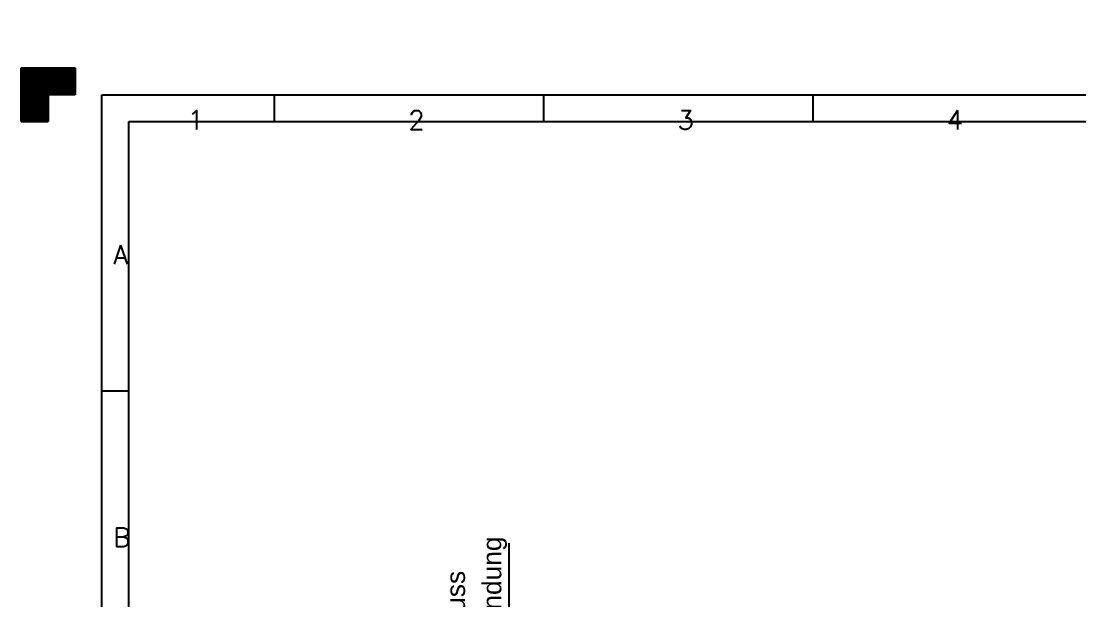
# Model space of a CAD drawing. Extents: x -450 to 594, y -1033 to 731.
# Drawn here: x 0 to 196.6, y 321 to 428.7 of the extents above; entities that cross this region are included whole.
import ezdxf

# ---------------------------------------------------------------- set-up
doc = ezdxf.new("R2010")
doc.units = 0
doc.layers.add('1', color=7, linetype='CONTINUOUS')
doc.layers.add('256', color=7, linetype='CONTINUOUS')
doc.styles.add('ARIAL_UNICODE_MS', font='ARIALUNI.TTF')
doc.dimstyles.get("Standard").update_dxf_attribs({"dimtxt": 0.18, "dimasz": 0.18, "dimexe": 0.18, "dimexo": 0.0625, "dimgap": 0.09, "dimtad": 0, "dimtih": 1, "dimtoh": 1, "dimdec": 4, "dimzin": 0, "dimtxsty": 'STANDARD', "dimcen": 0.09, "dimazin": 3, "dimtfac": 1, "dimtdec": 4, "dimtofl": 0, "dimtmove": 0, "dimatfit": 3, "dimtolj": 1, "dimtzin": 0})

# ---------------------------------------------------------------- blocks, each defined once
blk = doc.blocks.new('_U2')
at = {"layer": '1', "color": 19}
for p, q in [((163.13, 211.58), (163.13, 280.6)), ((170.13, 252.66), (170.13, 280.6)), ((154.38, 278.6), (291.73, 278.6))]:
    blk.add_line(p, q, dxfattribs=at)
for points in [[(163.13, 278.6), (159.63, 277.66), (159.63, 279.54)], [(170.13, 278.6), (173.63, 279.54), (173.63, 277.66)]]:
    blk.add_solid(points, dxfattribs=at)
at = {"layer": '1', "color": 1, "linetype": 'CONTINUOUS', "char_height": 3.5, "attachment_point": 7, "style": 'ARIAL_UNICODE_MS'}
for s, insert in [('\\W1.0000; \\fArial Unicode MS|b0|i0;\\H3.50;für EHEDG-konforme Anbindung\\fArial Unicode MS|b0|i0;', (205.17, 279.02)), ('\\W1.0000;\\fArial Unicode MS|b0|i0;\\H3.50;min.\\fArial Unicode MS|b0|i0; ', (182.41, 279.02)), ('\\W1.0000;7', (198.78, 279.02))]:
    blk.add_mtext(s, dxfattribs=dict(at, insert=insert))
blk = doc.blocks.new('_U9')
at = {"layer": '1', "color": 19}
for p, q in [((90.63, 190.33), (90.63, 331.73)), ((159.34, 224.08), (88.63, 224.08)), ((158.86, 199.08), (88.63, 199.08))]:
    blk.add_line(p, q, dxfattribs=at)
for points in [[(90.63, 224.08), (89.69, 227.58), (91.57, 227.58)], [(90.63, 199.08), (91.57, 195.58), (89.69, 195.58)]]:
    blk.add_solid(points, dxfattribs=at)
at = {"layer": '1', "color": 1, "linetype": 'CONTINUOUS', "char_height": 3.5, "attachment_point": 7, "rotation": 90, "style": 'ARIAL_UNICODE_MS'}
for s, insert in [('\\W1.0000;\\fArial Unicode MS|b0|i0;\\H3.50;für EHEDG-konforme Anbindung\\fArial Unicode MS|b0|i0;', (90.2, 261.75)), ('\\W1.0000; \\fArial Unicode MS|b0|i0;\\H3.50;Naben-Anschluss\\fArial Unicode MS|b0|i0;', (82.45, 286.88)), ('\\W1.0000;25', (82.45, 278.29)), ('\\W1.0000;\\fArial Unicode MS|b0|i0;\\H3.50;min.\\fArial Unicode MS|b0|i0;%%c', (82.45, 261.75))]:
    blk.add_mtext(s, dxfattribs=dict(at, insert=insert))
blk = doc.blocks.new('HATCH1')
at = {"layer": '256', "color": 19, "linetype": 'CONTINUOUS'}
for p, q in [((0, 419.98988), (10, 419.98988)), ((0, 419.94755), (10, 419.94755)), ((0, 419.90522), (10, 419.90522)), ((0, 419.86289), (10, 419.86289)), ((0, 419.82056), (10, 419.82056)), ((0, 419.77823), (10, 419.77823)), ((0, 419.7359), (10, 419.7359)), ((0, 419.69357), (10, 419.69357)), ((0, 419.65124), (10, 419.65124)), ((0, 419.60891), (10, 419.60891)), ((0, 419.56658), (10, 419.56658)), ((0, 419.52425), (10, 419.52425)), ((0, 419.48192), (10, 419.48192)), ((0, 419.43959), (10, 419.43959)), ((0, 419.39726), (10, 419.39726)), ((0, 419.35493), (10, 419.35493)), ((0, 419.3126), (10, 419.3126)), ((0, 419.27027), (10, 419.27027)), ((0, 419.22794), (10, 419.22794)), ((0, 419.18561), (10, 419.18561)), ((0, 419.14328), (10, 419.14328)), ((0, 419.10095), (10, 419.10095)), ((0, 419.05862), (10, 419.05862)), ((0, 419.01629), (10, 419.01629)), ((0, 418.97396), (10, 418.97396)), ((0, 418.93163), (10, 418.93163)), ((0, 418.8893), (10, 418.8893)), ((0, 418.84697), (10, 418.84697)), ((0, 418.80464), (10, 418.80464)), ((0, 418.76231), (10, 418.76231)), ((0, 418.71998), (10, 418.71998)), ((0, 418.67765), (10, 418.67765)), ((0, 418.63532), (10, 418.63532)), ((0, 418.59299), (10, 418.59299)), ((0, 418.55066), (10, 418.55066)), ((0, 418.50833), (10, 418.50833)), ((0, 418.466), (10, 418.466)), ((0, 418.42367), (10, 418.42367)), ((0, 418.38134), (10, 418.38134)), ((0, 418.33901), (10, 418.33901)), ((0, 418.29668), (10, 418.29668)), ((0, 418.25435), (10, 418.25435)), ((0, 418.21202), (10, 418.21202)), ((0, 418.16969), (10, 418.16969)), ((0, 418.12736), (10, 418.12736)), ((0, 418.08503), (10, 418.08503)), ((0, 418.0427), (10, 418.0427)), ((0, 418.00037), (10, 418.00037)), ((0, 417.95804), (10, 417.95804)), ((0, 417.91571), (10, 417.91571)), ((0, 417.87338), (10, 417.87338)), ((0, 417.83105), (10, 417.83105)), ((0, 417.78872), (10, 417.78872)), ((0, 417.74639), (10, 417.74639)), ((0, 417.70406), (10, 417.70406)), ((0, 417.66173), (10, 417.66173)), ((0, 417.6194), (10, 417.6194)), ((0, 417.57707), (10, 417.57707)), ((0, 417.53474), (10, 417.53474)), ((0, 417.49241), (10, 417.49241)), ((0, 417.45008), (10, 417.45008)), ((0, 417.40775), (10, 417.40775)), ((0, 417.36542), (10, 417.36542)), ((0, 417.32309), (10, 417.32309)), ((0, 417.28076), (10, 417.28076)), ((0, 417.23843), (10, 417.23843)), ((0, 417.1961), (10, 417.1961)), ((0, 417.15377), (10, 417.15377)), ((0, 417.11144), (10, 417.11144)), ((0, 417.06911), (10, 417.06911)), ((0, 417.02678), (10, 417.02678)), ((0, 416.98445), (10, 416.98445)), ((0, 416.94212), (10, 416.94212)), ((0, 416.89979), (10, 416.89979)), ((0, 416.85746), (10, 416.85746)), ((0, 416.81513), (10, 416.81513)), ((0, 416.7728), (10, 416.7728)), ((0, 416.73047), (10, 416.73047)), ((0, 416.68814), (10, 416.68814)), ((0, 416.64581), (10, 416.64581)), ((0, 416.60348), (10, 416.60348)), ((0, 416.56115), (10, 416.56115)), ((0, 416.51882), (10, 416.51882)), ((0, 416.47649), (10, 416.47649)), ((0, 416.43416), (10, 416.43416)), ((0, 416.39183), (10, 416.39183)), ((0, 416.3495), (10, 416.3495)), ((0, 416.30717), (10, 416.30717)), ((0, 416.26484), (10, 416.26484)), ((0, 416.22251), (10, 416.22251)), ((0, 416.18018), (10, 416.18018)), ((0, 416.13785), (10, 416.13785)), ((0, 416.09552), (10, 416.09552)), ((0, 416.05319), (10, 416.05319)), ((0, 416.01086), (10, 416.01086)), ((0, 415.96853), (10, 415.96853)), ((0, 415.9262), (10, 415.9262)), ((0, 415.88387), (10, 415.88387)), ((0, 415.84154), (10, 415.84154)), ((0, 415.79921), (10, 415.79921)), ((0, 415.75688), (10, 415.75688)), ((0, 415.71455), (10, 415.71455)), ((0, 415.67222), (10, 415.67222)), ((0, 415.62989), (10, 415.62989)), ((0, 415.58756), (10, 415.58756)), ((0, 415.54523), (10, 415.54523)), ((0, 415.5029), (10, 415.5029)), ((0, 415.46057), (10, 415.46057)), ((0, 415.41824), (10, 415.41824)), ((0, 415.37591), (10, 415.37591)), ((0, 415.33358), (10, 415.33358)), ((0, 415.29125), (10, 415.29125)), ((0, 415.24892), (10, 415.24892)), ((0, 415.20659), (10, 415.20659)), ((0, 415.16426), (10, 415.16426)), ((0, 415.12193), (10, 415.12193)), ((0, 415.0796), (10, 415.0796)), ((0, 415.03727), (10, 415.03727)), ((0, 414.99494), (5, 414.99494)), ((0, 414.95261), (5, 414.95261)), ((0, 414.91028), (5, 414.91028)), ((0, 414.86795), (5, 414.86795)), ((0, 414.82562), (5, 414.82562)), ((0, 414.78329), (5, 414.78329)), ((0, 414.74096), (5, 414.74096)), ((0, 414.69863), (5, 414.69863)), ((0, 414.6563), (5, 414.6563)), ((0, 414.61397), (5, 414.61397)), ((0, 414.57164), (5, 414.57164)), ((0, 414.52931), (5, 414.52931)), ((0, 414.48698), (5, 414.48698)), ((0, 414.44465), (5, 414.44465)), ((0, 414.40232), (5, 414.40232)), ((0, 414.35999), (5, 414.35999)), ((0, 414.31766), (5, 414.31766)), ((0, 414.27533), (5, 414.27533)), ((0, 414.233), (5, 414.233)), ((0, 414.19067), (5, 414.19067)), ((0, 414.14834), (5, 414.14834)), ((0, 414.10601), (5, 414.10601)), ((0, 414.06368), (5, 414.06368)), ((0, 414.02135), (5, 414.02135)), ((0, 413.97902), (5, 413.97902)), ((0, 413.93669), (5, 413.93669)), ((0, 413.89436), (5, 413.89436)), ((0, 413.85203), (5, 413.85203)), ((0, 413.8097), (5, 413.8097)), ((0, 413.76737), (5, 413.76737)), ((0, 413.72504), (5, 413.72504)), ((0, 413.68271), (5, 413.68271)), ((0, 413.64038), (5, 413.64038)), ((0, 413.59805), (5, 413.59805)), ((0, 413.55572), (5, 413.55572)), ((0, 413.51339), (5, 413.51339)), ((0, 413.47106), (5, 413.47106)), ((0, 413.42873), (5, 413.42873)), ((0, 413.3864), (5, 413.3864)), ((0, 413.34407), (5, 413.34407)), ((0, 413.30174), (5, 413.30174)), ((0, 413.25941), (5, 413.25941)), ((0, 413.21708), (5, 413.21708)), ((0, 413.17475), (5, 413.17475)), ((0, 413.13242), (5, 413.13242)), ((0, 413.09009), (5, 413.09009)), ((0, 413.04776), (5, 413.04776)), ((0, 413.00543), (5, 413.00543)), ((0, 412.9631), (5, 412.9631)), ((0, 412.92077), (5, 412.92077)), ((0, 412.87844), (5, 412.87844)), ((0, 412.83611), (5, 412.83611)), ((0, 412.79378), (5, 412.79378)), ((0, 412.75145), (5, 412.75145)), ((0, 412.70912), (5, 412.70912)), ((0, 412.66679), (5, 412.66679)), ((0, 412.62446), (5, 412.62446)), ((0, 412.58213), (5, 412.58213)), ((0, 412.5398), (5, 412.5398)), ((0, 412.49747), (5, 412.49747)), ((0, 412.45514), (5, 412.45514)), ((0, 412.41281), (5, 412.41281)), ((0, 412.37048), (5, 412.37048)), ((0, 412.32815), (5, 412.32815)), ((0, 412.28582), (5, 412.28582)), ((0, 412.24349), (5, 412.24349)), ((0, 412.20116), (5, 412.20116)), ((0, 412.15883), (5, 412.15883)), ((0, 412.1165), (5, 412.1165)), ((0, 412.07417), (5, 412.07417)), ((0, 412.03184), (5, 412.03184)), ((0, 411.98951), (5, 411.98951)), ((0, 411.94718), (5, 411.94718)), ((0, 411.90485), (5, 411.90485)), ((0, 411.86252), (5, 411.86252)), ((0, 411.82019), (5, 411.82019)), ((0, 411.77786), (5, 411.77786)), ((0, 411.73553), (5, 411.73553)), ((0, 411.6932), (5, 411.6932)), ((0, 411.65087), (5, 411.65087)), ((0, 411.60854), (5, 411.60854)), ((0, 411.56621), (5, 411.56621)), ((0, 411.52388), (5, 411.52388)), ((0, 411.48155), (5, 411.48155)), ((0, 411.43922), (5, 411.43922)), ((0, 411.39689), (5, 411.39689)), ((0, 411.35456), (5, 411.35456)), ((0, 411.31223), (5, 411.31223)), ((0, 411.2699), (5, 411.2699)), ((0, 411.22757), (5, 411.22757)), ((0, 411.18524), (5, 411.18524)), ((0, 411.14291), (5, 411.14291)), ((0, 411.10058), (5, 411.10058)), ((0, 411.05825), (5, 411.05825)), ((0, 411.01592), (5, 411.01592)), ((0, 410.97359), (5, 410.97359)), ((0, 410.93126), (5, 410.93126)), ((0, 410.88893), (5, 410.88893)), ((0, 410.8466), (5, 410.8466)), ((0, 410.80427), (5, 410.80427)), ((0, 410.76194), (5, 410.76194)), ((0, 410.71961), (5, 410.71961)), ((0, 410.67728), (5, 410.67728)), ((0, 410.63495), (5, 410.63495)), ((0, 410.59262), (5, 410.59262)), ((0, 410.55029), (5, 410.55029)), ((0, 410.50796), (5, 410.50796)), ((0, 410.46563), (5, 410.46563)), ((0, 410.4233), (5, 410.4233)), ((0, 410.38097), (5, 410.38097)), ((0, 410.33864), (5, 410.33864)), ((0, 410.29631), (5, 410.29631)), ((0, 410.25398), (5, 410.25398)), ((0, 410.21165), (5, 410.21165)), ((0, 410.16932), (5, 410.16932)), ((0, 410.12699), (5, 410.12699)), ((0, 410.08466), (5, 410.08466)), ((0, 410.04233), (5, 410.04233)), ((0, 410), (5, 410))]:
    blk.add_line(p, q, dxfattribs=at)

msp = doc.modelspace()

# ---------------------------------------------------------------- linework, layer by layer
at = {"layer": '256', "color": 19, "linetype": 'CONTINUOUS'}
for p, q in [((0, 410), (0, 420)), ((0, 420), (10, 420)), ((10, 420), (10, 415)), ((5, 415), (5, 410)), ((10, 415), (5, 415)), ((15, 5), (15, 415)), ((15, 415), (589, 415)), ((47, 415), (47, 410)), ((97, 415), (97, 410)), ((147, 415), (147, 410)), ((5, 410), (0, 410)), ((20, 10), (20, 410)), ((20, 410), (584, 410)), ((15, 360), (20, 360))]:
    msp.add_line(p, q, dxfattribs=at)

# ---------------------------------------------------------------- block references
msp.add_blockref('HATCH1', (0, 0), dxfattribs=at)

# ---------------------------------------------------------------- texts
at = {"layer": '256', "color": 19, "linetype": 'CONTINUOUS', "char_height": 3.5, "attachment_point": 7, "style": 'ARIAL_UNICODE_MS'}
for s, insert in [('\\W1.0000;\\Fsimplex.shx;1', (30.88, 408.54)), ('\\W1.0000;\\Fsimplex.shx;2', (71.88, 408.54)), ('\\W1.0000;\\Fsimplex.shx;3', (121.88, 408.54)), ('\\W1.0000;\\Fsimplex.shx;4', (171.88, 408.55)), ('\\W1.0000;\\Fsimplex.shx;A', (17.1, 383.55)), ('\\W1.0000;\\Fsimplex.shx;B', (17.1, 331.05))]:
    msp.add_mtext(s, dxfattribs=dict(at, insert=insert))

# ---------------------------------------------------------------- dimensions: what is measured, and where the dimension line sits
at = {"layer": '1', "color": 19, "linetype": 'CONTINUOUS'}
dim = msp.add_linear_dim(base=(513.06, 731.28), p1=(170.13, 252.66), p2=(163.13, 211.58), text='\\C1;\\H3.50;\\fArial Unicode MS|b0|i0;\\fArial Unicode MS|b0|i0;\\H3.50;min.\\fArial Unicode MS|b0|i0; \\fArial Unicode MS|b0|i0;\\H3.50;\\C1; <> \\C1;\\H3.50;\\fArial Unicode MS|b0|i0; \\fArial Unicode MS|b0|i0;\\H3.50;für EHEDG-konforme Anbindung\\fArial Unicode MS|b0|i0;\\fArial Unicode MS|b0|i0;\\H3.50;\\C1;', dimstyle='STANDARD', override={"dimtxt": 3.5, "dimasz": 3.5, "dimexe": 2, "dimexo": 0, "dimgap": 1.75, "dimtad": 1, "dimtih": 1, "dimtoh": 0, "dimdec": 1, "dimlfac": 1, "dimzin": 8, "dimdsep": 44, "dimlunit": 2, "dimtxsty": 'ARIAL_UNICODE_MS', "dimsah": 1, "dimse1": 0, "dimse2": 0, "dimsd1": 0, "dimsd2": 0, "dimclrd": 19, "dimclre": 19, "dimclrt": 1, "dimtol": 0, "dimtm": -0.1, "dimtfac": 0.714286, "dimtdec": 2, "dimtofl": 1, "dimtmove": 0, "dimatfit": 2, "dimtzin": 8, "dimlwd": 35, "dimlwe": 35}, dxfattribs=at)
dim.commit()
dim.dimension.update_dxf_attribs({"geometry": '_U2', "text_midpoint": (236.63, 278.6), "dimtype": 160})
dim = msp.add_linear_dim(base=(90.63, 199.08), p1=(159.34, 224.08), p2=(158.86, 199.08), angle=90, text='\\C1;\\H3.50;\\fArial Unicode MS|b0|i0;\\fArial Unicode MS|b0|i0;\\H3.50;min.\\fArial Unicode MS|b0|i0;%%c\\fArial Unicode MS|b0|i0;\\H3.50;\\C1; <> \\C1;\\H3.50;\\fArial Unicode MS|b0|i0; \\fArial Unicode MS|b0|i0;\\H3.50;Naben-Anschluss\\fArial Unicode MS|b0|i0;\\fArial Unicode MS|b0|i0;\\H3.50;\\C1;\\P\\C1;\\H3.50;\\fArial Unicode MS|b0|i0;\\fArial Unicode MS|b0|i0;\\H3.50;für EHEDG-konforme Anbindung\\fArial Unicode MS|b0|i0;\\fArial Unicode MS|b0|i0;\\H3.50;\\C1;', dimstyle='STANDARD', override={"dimtxt": 3.5, "dimasz": 3.5, "dimexe": 2, "dimexo": 0, "dimgap": 1.75, "dimtad": 1, "dimtih": 0, "dimtoh": 0, "dimdec": 1, "dimlfac": 1, "dimzin": 8, "dimdsep": 44, "dimlunit": 2, "dimtxsty": 'ARIAL_UNICODE_MS', "dimsah": 1, "dimse1": 0, "dimse2": 0, "dimsd1": 0, "dimsd2": 0, "dimclrd": 19, "dimclre": 19, "dimclrt": 1, "dimtol": 0, "dimtm": -0.1, "dimtfac": 0.714286, "dimtdec": 2, "dimtofl": 1, "dimtmove": 0, "dimatfit": 1, "dimtzin": 8, "dimlwd": 35, "dimlwe": 35}, dxfattribs=at)
dim.commit()
dim.dimension.update_dxf_attribs({"geometry": '_U9', "text_midpoint": (90.63, 296.3), "dimtype": 160})

doc.saveas('drawing.dxf')
